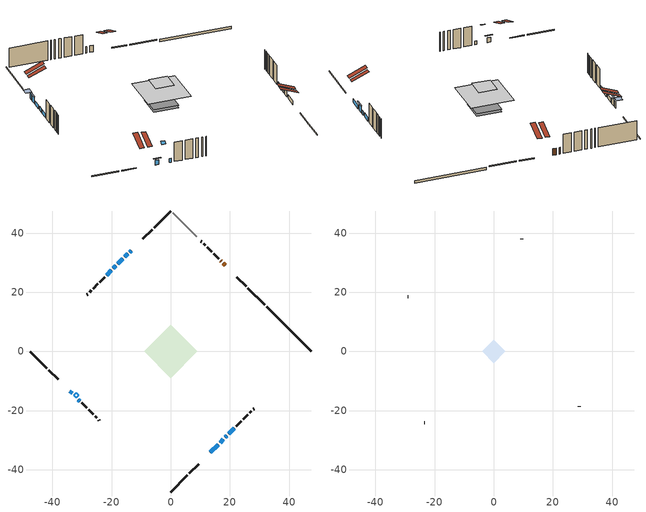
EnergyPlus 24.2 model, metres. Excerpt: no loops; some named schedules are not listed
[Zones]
conditioned space
 floor adiabatic (Floor2 construction): -5.26,0 0,5.26 5.26,0 0,-5.26 z0.25
 floor adiabatic (AdiabaticFloorConstruction): -9.02,0 0,9.02 9.02,0 0,-9.02 z3.91
 floor foundation (Slab1 construction): -5.26,0 0,5.26 5.26,0 0,-5.26 z-0.54
 wall outside (RimJoist1 construction): 0,-47.5 5.66,-41.84 / -47.5,0 -41.84,-5.66 / 0,47.5 -5.66,41.84 / 31.76,15.74 26.1,21.4 z0.25:0.55
 wall outside (RimJoist3 construction): 6.31,-41.19 9.41,-38.09 / -41.19,-6.31 -38.09,-9.41 / -6.31,41.19 -9.41,38.09 / 25.45,22.05 22.35,25.15 z0.25:0.55
 wall outside (AdiabaticWallConstruction 1): 18.38,29.12 17.7,29.8 / 17.04,30.45 16.83,30.67 z0.25:2.28
 wall outside (AdiabaticWallConstruction): -13.38,34.12 -13.86,33.63 z0.25:2.36; 13.38,-34.12 16.04,-31.46 / 18.47,-29.03 19.01,-28.49 / -16.18,31.32 -17.89,29.61 / 19.67,-27.83 21.54,-25.96 / -31.21,-16.29 -30.76,-16.74 / -18.55,28.95 -19.39,28.11 / -20.04,27.46 -21.66,25.84 z0.25:1.47; -34.12,-13.38 -33.37,-14.13 z0.25:1.77; -14.52,32.98 -15.53,31.97 z0.25:2.08; 16.7,-30.8 17.81,-29.69 z0.25:2.18
 wall outside (Wall1 construction): 22.19,-25.31 23.9,-23.6 / -30.11,-17.39 -28.4,-19.09 / -22.32,25.18 -24.02,23.48 / 16.18,31.32 14.47,33.03 z0.25:6.35
 wall outside (Wall2 construction): 24.55,-22.95 26.09,-21.41 / -27.75,-19.75 -26.21,-21.29 / -24.68,22.82 -26.21,21.29 / 13.82,33.68 12.28,35.22 z0.25:6.35
 wall outside (Wall3 construction): 26.74,-20.76 27.28,-20.22 / -25.56,-21.94 -25.02,-22.48 / -26.87,20.63 -27.4,20.1 / 11.63,35.87 11.09,36.41 z0.25:6.35
 wall outside (Wall4 construction): 27.94,-19.56 28.2,-19.3 / -24.36,-23.14 -24.1,-23.4 / -28.06,19.44 -28.32,19.18 / 10.43,37.07 10.17,37.33 z0.25:6.35
 wall foundation (FoundationWall1 construction): 47.5,0 32.41,15.08 z-0.54:0.25
 wall adiabatic (Wall6 construction): 8.78,38.72 0.66,46.84 z0.25:6.35
 window (WindowConstruction 8): -13.38,34.12 -13.86,33.64 z0.25:2.36
 window (WindowConstruction 4): 13.38,-34.12 16.04,-31.46 z0.25:1.47
 window (WindowConstruction 5): -34.12,-13.38 -33.37,-14.13 z0.25:1.77
 window (WindowConstruction 6): -14.52,32.98 -15.53,31.97 z0.25:2.08
 window (WindowConstruction 7): 16.7,-30.8 17.81,-29.69 z0.25:2.18
 window (WindowConstruction 9): 18.47,-29.03 19.01,-28.49 z0.25:1.47
 window (WindowConstruction): -16.18,31.31 -17.89,29.61 z0.25:1.47
 window (WindowConstruction 1): 19.67,-27.83 21.54,-25.96 z0.25:1.47
 window (WindowConstruction 2): -31.21,-16.29 -30.76,-16.74 z0.25:1.47
 window (WindowConstruction 10): -18.55,28.95 -19.39,28.11 z0.25:1.47
 window (WindowConstruction 3): -20.04,27.46 -21.66,25.84 z0.25:1.47
 door (Door): 18.38,29.12 17.7,29.8 z0.25:2.28
 door (Door 1): 17.04,30.46 16.83,30.67 z0.25:2.28
 ceiling adiabatic (AdiabaticFloorConstruction): 0,-9.02 9.02,0 0,9.02 -9.02,0 z3.91
 roof outside (Roof2 construction): 12.72,-34.78,6.35 9.13,-31.18,8.47 8.15,-32.15,8.47 11.75,-35.75,6.35; -34.78,-12.72,6.35 -31.18,-9.13,8.47 -32.15,-8.15,8.47 -35.75,-11.75,6.35; -12.72,34.78,6.35 -9.13,31.18,8.47 -8.15,32.15,8.47 -11.75,35.75,6.35; 19.04,28.46,6.35 15.44,24.87,8.47 16.41,23.89,8.47 20.01,27.49,6.35
 roof outside (AdiabaticRoofConstruction): -31.87,-15.63,6.35 -31.09,-14.86,6.8 -31.93,-14.01,6.8 -32.71,-14.79,6.35
 skylight (SkylightConstruction): -31.87,-15.63,6.35 -31.09,-14.86,6.8 -31.93,-14.02,6.8 -32.71,-14.79,6.35
attic - vented
 floor to conditioned space (Floor1 construction Reversed): -3.95,0 0,3.95 3.95,0 0,-3.95 z6.35
 wall outside (Wall5 construction): 28.86,-18.64 28.93,-18.57 / -23.44,-24.06 -23.37,-24.13 / -28.98,18.52 -29.05,18.45 / 9.51,37.99 9.44,38.06 z0.25:6.35
 roof outside (Roof1 construction): 11.09,-36.41,6.35 7.29,-32.61,8.58 6.26,-33.64,8.58 10.06,-37.44,6.35; -36.41,-11.09,6.35 -32.61,-7.29,8.58 -33.64,-6.26,8.58 -37.44,-10.06,6.35; -11.09,36.41,6.35 -7.29,32.61,8.58 -6.26,33.64,8.58 -10.06,37.44,6.35; 20.67,26.83,6.35 16.87,23.03,8.58 17.9,22.01,8.58 21.7,25.8,6.35
shading: -14.3,33.2 -12.95,34.55 -14.24,35.84 -15.59,34.5 z2.97; -32.93,-14.56 -34.55,-12.95 -34.76,-13.16 -33.15,-14.78 z2.38; -15.96,31.54 -14.09,33.41 -14.3,33.62 -16.17,31.75 z2.69; 18.24,-29.26 16.27,-31.23 16.48,-31.44 18.46,-29.47 z2.79
[Building]
Building 1: Terrain=Suburbs
[Site:Location]
Halifax Intl AP_NS: Latitude {deg}=44.88; Longitude {deg}=-63.51; Time Zone {hr}=-4; Elevation {m}=145; Keep Site Location Information=Yes
[Site:GroundTemperature:Shallow]
3.15511, 1.33576, 1.19006, 2.05344, 5.51939, 8.9692, 11.96, 13.8546, 14.0156, 12.4746, 9.56009, 6.2161
[Site:WaterMainsTemperature]
Calculation Method=Schedule; Temperature Schedule=mains temperature schedule
[Material] Roughness=Rough; Thermal Absorptance=0.9
Name | Thickness {m} | Conductivity {W/m-K} | Density {kg/m3} | Specific Heat {J/kg-K} | Solar Absorptance | Visible Absorptance
asphalt or fiberglass shingles | 0.00635 | 0.162714 | 1121.4 | 1465.45 | 0.4 | 0.4
asphalt or fiberglass shingles 1 | 0.00635 | 0.162714 | 1121.4 | 1465.45 | 0.7 | 0.7
ceiling loosefill ins | 0.0846667 | 0.0480833 | 16.02 | 1046.75 | 0.7 | 0.7
ceiling stud and cavity | 0.1397 | 0.0890429 | 65.682 | 1177.47 | 0.7 | 0.7
concrete 4.0 in. | 0.1016 | 1.803125 | 2242.8 | 837.4 | 0.7 | 0.7
concrete 8.0 in. | 0.2032 | 1.803125 | 2242.8 | 837.4 | 0.7 | 0.7
door material | 0.04445 | 0.0451087 | 512.64 | 1214.23 | 0.7 | 0.7
exterior vertical ins | 0.0932172 | 0.029427 | 32.04 | 1214.23 | 0.7 | 0.7
floor covering | 0.0127 | 9.015625 | 54.468 | 1339.84 | 0.6 | 0.6
floor covering 1 | 0.0127 | 0.0433444 | 54.468 | 1339.84 | 0.6 | 0.6
floor rigid ins; roof rigid ins 1; wall rigid ins 2 | 0.512978 | 0.029427 | 32.04 | 1214.23 | 0.7 | 0.7
floor stud and cavity | 0.0889 | 0.234607 | 50.32683 | 1063.81 | 0.7 | 0.7
floor stud and cavity 1 | 0.1397 | 1.75129 | 37.0049 | 1207.88 | 0.7 | 0.7
furniture material conditioned space 1 | 0.1524 | 0.115458 | 640.8 | 1214.23 | 0.6 | 0.6
gypsum board | 0.0127 | 0.160291 | 801 | 837.4 | 0.6 | 0.6
gypsum board 1 | 0.0127 | 0.160291 | 801 | 837.4 | 0.7 | 0.7
osb sheathing 0.5 in. | 0.0127 | 0.115458 | 512.64 | 1214.23 | 0.7 | 0.7
osb sheathing 0.75 in. | 0.01905 | 0.115458 | 512.64 | 1214.23 | 0.7 | 0.7
osb sheathing 2.0 in. | 0.0508 | 0.115458 | 512.64 | 1214.23 | 0.7 | 0.7
rim joist rigid ins | 0.103632 | 0.029427 | 32.04 | 1214.23 | 0.7 | 0.7
rim joist stud and cavity | 0.0508 | 0.15138 | 125.044 | 1163.47 | 0.6 | 0.6
rim joist stud and cavity 1 | 0.0508 | 0.0461172 | 125.044 | 1163.47 | 0.6 | 0.6
roof rigid ins; wall rigid ins | 0.051816 | 0.029427 | 32.04 | 1214.23 | 0.7 | 0.7
roof stud and cavity | 0.2032 | 0.217942 | 78.34581 | 1123.46 | 0.7 | 0.7
roof stud and cavity 1 | 0.18415 | 1.78686 | 37.0049 | 1207.88 | 0.6 | 0.6
wall rigid ins 1 | 0.051816 | 0.029427 | 32.04 | 1214.23 | 0.4 | 0.4
wall stud and cavity | 0.1397 | 0.177097 | 139.0536 | 1170.24 | 0.7 | 0.7
wall stud and cavity 1 | 0.1397 | 0.179096 | 139.0536 | 1170.24 | 0.7 | 0.7
wall stud and cavity 2 | 0.1397 | 0.20086 | 139.0536 | 1170.24 | 0.7 | 0.7
wall stud and cavity 3 | 0.1397 | 0.354201 | 139.0536 | 1170.24 | 0.7 | 0.7
wall stud and cavity 4 | 0.0889 | 6.1454 | 50.32683 | 1063.81 | 0.6 | 0.6
wall stud and cavity 5 | 0.1397 | 0.146776 | 139.0536 | 1170.24 | 0.7 | 0.7
wall stud and cavity 6 | 0.0889 | 0.380278 | 52.3479 | 1209.89 | 0.7 | 0.7
wall stud and cavity 7 | 0.0889 | 0.391764 | 83.0341 | 1211.67 | 0.7 | 0.7
wood siding | 0.0254 | 0.102417 | 544.68 | 1172.36 | 0.4 | 0.4
wood siding 1 | 0.00254 | 0.102417 | 544.68 | 1172.36 | 0.4 | 0.4
wood siding 2; wood siding 3; wood siding 4 | 0.0254 | 0.102417 | 544.68 | 1172.36 | 0.7 | 0.7
[WindowMaterial:SimpleGlazingSystem]
Name | U-Factor {W/m2-K} | Solar Heat Gain Coefficient
SkylightMaterial | 2.61057 | 0.5297
WindowMaterial | 2.938365 | 0.62
WindowMaterial 1 | 2.97073 | 0.57
WindowMaterial 2 | 2.97357 | 0.54
WindowMaterial 3 | 2.94177 | 0.62
WindowMaterial 4 | 2.97357 | 0.57
WindowMaterial 5 | 2.97073 | 0.58
WindowMaterial 6 | 2.90941 | 0.64
WindowMaterial 7 | 2.93666 | 0.62
WindowMaterial 8 | 2.94177 | 0.65
WindowMaterial 9 | 2.98776 | 0.6
[Construction]
AdiabaticFloorConstruction: floor stud and cavity 1, floor rigid ins, osb sheathing 0.75 in., floor covering 1
AdiabaticRoofConstruction: asphalt or fiberglass shingles 1, roof rigid ins 1, osb sheathing 0.75 in., roof stud and cavity 1
AdiabaticWallConstruction: wood siding 3, wall rigid ins 2, wall stud and cavity 6, gypsum board
AdiabaticWallConstruction 1: wood siding 4, wall rigid ins 2, wall stud and cavity 6, gypsum board
Door; Door 1: door material
Floor1 construction Reversed: gypsum board, ceiling stud and cavity, ceiling loosefill ins
Floor2 construction: floor stud and cavity, floor covering
FoundationWall1 construction: concrete 8.0 in., gypsum board 1
furniture construction conditioned space 1: furniture material conditioned space 1
PartitionWallConstruction: gypsum board, wall stud and cavity 7, gypsum board
RimJoist1 construction: wood siding 2, rim joist rigid ins, osb sheathing 2.0 in., rim joist stud and cavity
RimJoist3 construction: wood siding 2, rim joist rigid ins, osb sheathing 2.0 in., rim joist stud and cavity 1
Roof1 construction: asphalt or fiberglass shingles
Roof2 construction: asphalt or fiberglass shingles, roof rigid ins, osb sheathing 0.75 in., roof stud and cavity, gypsum board
SkylightConstruction: SkylightMaterial
Slab1 construction: concrete 4.0 in.
Wall1 construction: wood siding, wall rigid ins, osb sheathing 0.5 in., wall stud and cavity, gypsum board
Wall2 construction: wood siding, wall rigid ins, osb sheathing 0.5 in., wall stud and cavity 1, gypsum board
Wall3 construction: wood siding, wall rigid ins, osb sheathing 0.5 in., wall stud and cavity 2, gypsum board
Wall4 construction: wood siding, wall rigid ins, osb sheathing 0.5 in., wall stud and cavity 3, gypsum board
Wall5 construction: wood siding 1, wall stud and cavity 4
Wall6 construction: wall rigid ins 1, osb sheathing 0.5 in., wall stud and cavity 5, gypsum board
WindowConstruction: WindowMaterial
WindowConstruction 1: WindowMaterial 1
WindowConstruction 10; WindowConstruction 8: WindowMaterial 8
WindowConstruction 2: WindowMaterial 2
WindowConstruction 3: WindowMaterial 3
WindowConstruction 4: WindowMaterial 4
WindowConstruction 5: WindowMaterial 5
WindowConstruction 6: WindowMaterial 6
WindowConstruction 7: WindowMaterial 7
WindowConstruction 9: WindowMaterial 9
[Zone] Multiplier=1; Part of Total Floor Area=Yes
Name | Volume {m3}
attic - vented | 11.209
conditioned space | 536.2
[Space]
Name | Zone | Volume {m3}
attic - vented 1 | attic - vented | 11.209
conditioned space 1 | conditioned space | 536.2
[ZoneInfiltration:EffectiveLeakageArea]
infil attic - vented 1: Zone or Space=attic - vented 1; Schedule=Always On Discrete; Effective Air Leakage Area {cm2}=1120.12; Stack Coefficient=0.000579572; Wind Coefficient=1.62657e-05
[ZoneMixing]
whole house fan mix: Zone or Space=attic - vented; Schedule=Always On Continuous; Design Flow Rate Calculation Method=Flow/Zone; Design Flow Rate {m3/s}=0; Source Zone or Space=conditioned space
[SurfaceProperty:ExposedFoundationPerimeter]
Slab1: Exposed Perimeter Calculation Method=TotalExposedPerimeter; Total Exposed Perimeter {m}=21.333
[InternalMass] Zone or ZoneList=conditioned space; Space or SpaceList=conditioned space 1
Name | Construction | Surface Area {m2}
furniture mass conditioned space 1 | furniture construction conditioned space 1 | 109.48
partition wall mass | PartitionWallConstruction | 218.3
[Lights]
interior lighting: Zone or ZoneList or Space or SpaceList=conditioned space 1; Schedule=interior lighting schedule; Design Level Calculation Method=LightingLevel; Lighting Level {W}=343.2; Return Air Fraction=0; Fraction Radiant=0.6; Fraction Visible=0.2; Fraction Replaceable=1
[People]
occupants: Zone or ZoneList or Space or SpaceList=conditioned space 1; Number of People Schedule=occupants schedule; Number of People Calculation Method=People; Number of People=3; Fraction Radiant=0.314171; Sensible Heat Fraction=0.56303; Activity Level Schedule=occupants activity schedule; Carbon Dioxide Generation Rate {m3/s-W}=0; Enable ASHRAE 55 Comfort Warnings=No; Mean Radiant Temperature Calculation Type=EnclosureAveraged
[ElectricEquipment] Zone or ZoneList or Space or SpaceList=conditioned space 1; Design Level Calculation Method=EquipmentLevel
Name | Schedule | Design Level {W} | Fraction Latent | Fraction Radiant | Fraction Lost
clothes dryer | clothes dryer schedule | 140.772 | 0.015 | 0.081 | 0.85
clothes washer | clothes washer schedule | 32.1985 | 0.03 | 0.162 | 0.7
cooking range | cooking range schedule | 208.969 | 0.08 | 0.432 | 0.2
dishwasher | dishwasher schedule | 66.8632 | 0.3 | 0.18 | 0.4
fridge | fridge schedule | 72.9452 | 0 | 0.6 | 0
mech vent bath fan 0 | mech vent bath fan 0 schedule | 25.1 | 0 | 0 | 1
mech vent house fan | mech vent house fan schedule | 21.08 | 0 | 0 | 0.5
mech vent house fan cfis | mech vent house fan cfis schedule | 0 | 0 | 0 | 0
misc plug loads | misc plug loads schedule | 494.7 | 0.045 | 0.513 | 0.1
whole house fan | Always On Discrete | 0 | 0 | 0 | 1
[OtherEquipment] Zone or ZoneList or Space or SpaceList=conditioned space 1; Design Level Calculation Method=EquipmentLevel
Name | Fuel Type | Schedule | Design Level {W} | Fraction Latent | Fraction Radiant | Fraction Lost
clothes dryer 1 | Electricity | clothes dryer schedule | 0 | 0.015 | 0.081 | 0.85
cooking range 1 | Electricity | cooking range schedule | 0 | 0.08 | 0.432 | 0.2
general water use latent | None | general water use schedule | 59.3978 | 1 | 0 | 0
general water use sensible | None | general water use schedule | -58.539 | 0 | 0.6 | 0
mech vent house fan latent load | None | Always On Discrete | 0 | 1 | 0 | 0
mech vent house fan sensible load | None | Always On Discrete | 0 | 0 | 0 | 0
water heater energy adjustment1 | Electricity | Always On Discrete | 0.01 | 0 | 0 | 1
[ZoneInfiltration:DesignFlowRate] Zone or ZoneList or Space or SpaceList=conditioned space 1; Schedule=Always On Discrete; Design Flow Rate Calculation Method=Flow/Zone; Design Flow Rate {m3/s}=0
infil flow; natural vent flow; whole house fan flow
[ZoneControl:Thermostat]
conditioned space Thermostat: Zone or ZoneList=conditioned space; Control Type Schedule=conditioned space Thermostat Schedule; Control 1=conditioned space temperature setpoint; Temperature Difference Between Cutout And Setpoint {deltaC}=0
[ThermostatSetpoint:DualSetpoint]
conditioned space temperature setpoint: Heating Setpoint Temperature Schedule=heating setpoint; Cooling Setpoint Temperature Schedule=cooling setpoint
[Zone equipment]
conditioned space: electric baseboard
[Foundation:Kiva]
Foundation Kiva 1: Initial Indoor Air Temperature {C}=18; Wall Height Above Grade {m}=0.249997; Wall Depth Below Slab {m}=0.2032; Custom Block Material Name 1=exterior vertical ins; Custom Block Depth 1 {m}=0.790011; Custom Block X Position 1 {m}=0.2159; Custom Block Z Position 1 {m}=0
[Foundation:Kiva:Settings]
Soil Conductivity {W/m-K}=0.849921; Soil Density {kg/m3}=1842.3; Soil Specific Heat {J/kg-K}=418.7; Ground Solar Absorptivity=0.9; Ground Thermal Absorptivity=0.9; Ground Surface Roughness {m}=0.03; Far-Field Width {m}=40; Deep-Ground Boundary Condition=ZeroFlux; Deep-Ground Depth {m}=40; Minimum Cell Dimension {m}=0.2; Maximum Cell Growth Coefficient=3; Simulation Timestep=Timestep
[Exterior:Lights]
exterior lighting: Schedule=exterior lighting schedule; Design Level {W}=75.6
[EnergyManagementSystem:Sensor] Output:Variable or Output:Meter Index Key=conditioned space
Name | Output:Variable or Output:Meter
conditioned_space_clg_unmet_s | Zone Cooling Setpoint Not Met Time
conditioned_space_htg_unmet_s | Zone Heating Setpoint Not Met Time
fridge_tin_s; tin_s; tin_s_1 | Zone Mean Air Temperature
tout_s | Zone Outdoor Air Drybulb Temperature
win_s | Zone Air Humidity Ratio
[Schedule:Constant]
Name | Hourly Value
Always On Continuous; mech vent house fan schedule; mech vent house fan cfis schedule; Always On Discrete | 1
occupants activity schedule | 117.228
fridge schedule | 0
[Schedule:Week:Daily]
interior lighting schedule Week Rule - Jan1-Jan27: interior lighting schedule day, interior lighting schedule day, interior lighting schedule day, interior lighting schedule day, interior lighting schedule day, interior lighting schedule day, interior lighting schedule day, interior lighting schedule default day, interior lighting schedule default day, interior lighting schedule default day, interior lighting schedule default day, interior lighting schedule default day
interior lighting schedule Week Rule - Jan28-Feb3: interior lighting schedule day, interior lighting schedule day, interior lighting schedule day, interior lighting schedule day, interior lighting schedule day 1, interior lighting schedule day 1, interior lighting schedule day 1, interior lighting schedule default day, interior lighting schedule default day, interior lighting schedule default day, interior lighting schedule default day, interior lighting schedule default day
interior lighting schedule Week Rule - Feb4-Feb24: interior lighting schedule day 1, interior lighting schedule day 1, interior lighting schedule day 1, interior lighting schedule day 1, interior lighting schedule day 1, interior lighting schedule day 1, interior lighting schedule day 1, interior lighting schedule default day, interior lighting schedule default day, interior lighting schedule default day, interior lighting schedule default day, interior lighting schedule default day
interior lighting schedule Week Rule - Feb25-Mar3: interior lighting schedule day 1, interior lighting schedule day 1, interior lighting schedule day 1, interior lighting schedule day 1, interior lighting schedule day 2, interior lighting schedule day 2, interior lighting schedule day 2, interior lighting schedule default day, interior lighting schedule default day, interior lighting schedule default day, interior lighting schedule default day, interior lighting schedule default day
interior lighting schedule Week Rule - Mar4-Mar31: interior lighting schedule day 2, interior lighting schedule day 2, interior lighting schedule day 2, interior lighting schedule day 2, interior lighting schedule day 2, interior lighting schedule day 2, interior lighting schedule day 2, interior lighting schedule default day, interior lighting schedule default day, interior lighting schedule default day, interior lighting schedule default day, interior lighting schedule default day
interior lighting schedule Week Rule - Apr1-Apr28: interior lighting schedule day 3, interior lighting schedule day 3, interior lighting schedule day 3, interior lighting schedule day 3, interior lighting schedule day 3, interior lighting schedule day 3, interior lighting schedule day 3, interior lighting schedule default day, interior lighting schedule default day, interior lighting schedule default day, interior lighting schedule default day, interior lighting schedule default day
interior lighting schedule Week Rule - Apr29-May5: interior lighting schedule day 3, interior lighting schedule day 3, interior lighting schedule day 4, interior lighting schedule day 4, interior lighting schedule day 4, interior lighting schedule day 4, interior lighting schedule day 4, interior lighting schedule default day, interior lighting schedule default day, interior lighting schedule default day, interior lighting schedule default day, interior lighting schedule default day
interior lighting schedule Week Rule - May6-May26: interior lighting schedule day 4, interior lighting schedule day 4, interior lighting schedule day 4, interior lighting schedule day 4, interior lighting schedule day 4, interior lighting schedule day 4, interior lighting schedule day 4, interior lighting schedule default day, interior lighting schedule default day, interior lighting schedule default day, interior lighting schedule default day, interior lighting schedule default day
interior lighting schedule Week Rule - May27-Jun2: interior lighting schedule day 4, interior lighting schedule day 4, interior lighting schedule day 4, interior lighting schedule day 4, interior lighting schedule day 4, interior lighting schedule day 5, interior lighting schedule day 5, interior lighting schedule default day, interior lighting schedule default day, interior lighting schedule default day, interior lighting schedule default day, interior lighting schedule default day
interior lighting schedule Week Rule - Jun3-Jun30: interior lighting schedule day 5, interior lighting schedule day 5, interior lighting schedule day 5, interior lighting schedule day 5, interior lighting schedule day 5, interior lighting schedule day 5, interior lighting schedule day 5, interior lighting schedule default day, interior lighting schedule default day, interior lighting schedule default day, interior lighting schedule default day, interior lighting schedule default day
interior lighting schedule Week Rule - Jul1-Jul28: interior lighting schedule day 6, interior lighting schedule day 6, interior lighting schedule day 6, interior lighting schedule day 6, interior lighting schedule day 6, interior lighting schedule day 6, interior lighting schedule day 6, interior lighting schedule default day, interior lighting schedule default day, interior lighting schedule default day, interior lighting schedule default day, interior lighting schedule default day
interior lighting schedule Week Rule - Jul29-Aug4: interior lighting schedule day 6, interior lighting schedule day 6, interior lighting schedule day 6, interior lighting schedule day 7, interior lighting schedule day 7, interior lighting schedule day 7, interior lighting schedule day 7, interior lighting schedule default day, interior lighting schedule default day, interior lighting schedule default day, interior lighting schedule default day, interior lighting schedule default day
interior lighting schedule Week Rule - Aug5-Aug25: interior lighting schedule day 7, interior lighting schedule day 7, interior lighting schedule day 7, interior lighting schedule day 7, interior lighting schedule day 7, interior lighting schedule day 7, interior lighting schedule day 7, interior lighting schedule default day, interior lighting schedule default day, interior lighting schedule default day, interior lighting schedule default day, interior lighting schedule default day
interior lighting schedule Week Rule - Aug26-Sep1: interior lighting schedule day 7, interior lighting schedule day 7, interior lighting schedule day 7, interior lighting schedule day 7, interior lighting schedule day 7, interior lighting schedule day 7, interior lighting schedule day 8, interior lighting schedule default day, interior lighting schedule default day, interior lighting schedule default day, interior lighting schedule default day, interior lighting schedule default day
interior lighting schedule Week Rule - Sep2-Sep29: interior lighting schedule day 8, interior lighting schedule day 8, interior lighting schedule day 8, interior lighting schedule day 8, interior lighting schedule day 8, interior lighting schedule day 8, interior lighting schedule day 8, interior lighting schedule default day, interior lighting schedule default day, interior lighting schedule default day, interior lighting schedule default day, interior lighting schedule default day
interior lighting schedule Week Rule - Sep30-Oct6: interior lighting schedule day 8, interior lighting schedule day 9, interior lighting schedule day 9, interior lighting schedule day 9, interior lighting schedule day 9, interior lighting schedule day 9, interior lighting schedule day 9, interior lighting schedule default day, interior lighting schedule default day, interior lighting schedule default day, interior lighting schedule default day, interior lighting schedule default day
interior lighting schedule Week Rule - Oct7-Oct27: interior lighting schedule day 9, interior lighting schedule day 9, interior lighting schedule day 9, interior lighting schedule day 9, interior lighting schedule day 9, interior lighting schedule day 9, interior lighting schedule day 9, interior lighting schedule default day, interior lighting schedule default day, interior lighting schedule default day, interior lighting schedule default day, interior lighting schedule default day
interior lighting schedule Week Rule - Oct28-Nov3: interior lighting schedule day 9, interior lighting schedule day 9, interior lighting schedule day 9, interior lighting schedule day 9, interior lighting schedule day 10, interior lighting schedule day 10, interior lighting schedule day 10, interior lighting schedule default day, interior lighting schedule default day, interior lighting schedule default day, interior lighting schedule default day, interior lighting schedule default day
interior lighting schedule Week Rule - Nov4-Nov24: interior lighting schedule day 10, interior lighting schedule day 10, interior lighting schedule day 10, interior lighting schedule day 10, interior lighting schedule day 10, interior lighting schedule day 10, interior lighting schedule day 10, interior lighting schedule default day, interior lighting schedule default day, interior lighting schedule default day, interior lighting schedule default day, interior lighting schedule default day
interior lighting schedule Week Rule - Nov25-Dec1: interior lighting schedule day 10, interior lighting schedule day 10, interior lighting schedule day 10, interior lighting schedule day 10, interior lighting schedule day 10, interior lighting schedule day 10, interior lighting schedule day 11, interior lighting schedule default day, interior lighting schedule default day, interior lighting schedule default day, interior lighting schedule default day, interior lighting schedule default day
interior lighting schedule Week Rule - Dec2-Dec31: interior lighting schedule day 11, interior lighting schedule day 11, interior lighting schedule day 11, interior lighting schedule day 11, interior lighting schedule day 11, interior lighting schedule day 11, interior lighting schedule day 11, interior lighting schedule default day, interior lighting schedule default day, interior lighting schedule default day, interior lighting schedule default day, interior lighting schedule default day
occupants schedule Week Rule - Jan1-Dec31: occupants schedule day, occupants schedule day, occupants schedule day, occupants schedule day, occupants schedule day, occupants schedule day, occupants schedule day, occupants schedule default day, occupants schedule default day, occupants schedule default day, occupants schedule default day, occupants schedule default day
clothes dryer schedule Week Rule - Jan1-Dec31: clothes dryer schedule day, clothes dryer schedule day, clothes dryer schedule day, clothes dryer schedule day, clothes dryer schedule day, clothes dryer schedule day, clothes dryer schedule day, clothes dryer schedule default day, clothes dryer schedule default day, clothes dryer schedule default day, clothes dryer schedule default day, clothes dryer schedule default day
clothes washer schedule Week Rule - Jan1-Dec31: clothes washer schedule day, clothes washer schedule day, clothes washer schedule day, clothes washer schedule day, clothes washer schedule day, clothes washer schedule day, clothes washer schedule day, clothes washer schedule default day, clothes washer schedule default day, clothes washer schedule default day, clothes washer schedule default day, clothes washer schedule default day
cooking range schedule Week Rule - Jan1-Dec31: cooking range schedule day, cooking range schedule day, cooking range schedule day, cooking range schedule day, cooking range schedule day, cooking range schedule day, cooking range schedule day, cooking range schedule default day, cooking range schedule default day, cooking range schedule default day, cooking range schedule default day, cooking range schedule default day
dishwasher schedule Week Rule - Jan1-Dec31: dishwasher schedule day, dishwasher schedule day, dishwasher schedule day, dishwasher schedule day, dishwasher schedule day, dishwasher schedule day, dishwasher schedule day, dishwasher schedule default day, dishwasher schedule default day, dishwasher schedule default day, dishwasher schedule default day, dishwasher schedule default day
mech vent bath fan 0 schedule Week Rule - Jan1-Dec31: mech vent bath fan 0 schedule day, mech vent bath fan 0 schedule day, mech vent bath fan 0 schedule day, mech vent bath fan 0 schedule day, mech vent bath fan 0 schedule day, mech vent bath fan 0 schedule day, mech vent bath fan 0 schedule day, mech vent bath fan 0 schedule default day, mech vent bath fan 0 schedule default day, mech vent bath fan 0 schedule default day, mech vent bath fan 0 schedule default day, mech vent bath fan 0 schedule default day
misc plug loads schedule Week Rule - Jan1-Dec31: misc plug loads schedule day, misc plug loads schedule day, misc plug loads schedule day, misc plug loads schedule day, misc plug loads schedule day, misc plug loads schedule day, misc plug loads schedule day, misc plug loads schedule default day, misc plug loads schedule default day, misc plug loads schedule default day, misc plug loads schedule default day, misc plug loads schedule default day
general water use schedule Week Rule - Jan1-Dec31: general water use schedule day, general water use schedule day, general water use schedule day, general water use schedule day, general water use schedule day, general water use schedule day, general water use schedule day, general water use schedule default day, general water use schedule default day, general water use schedule default day, general water use schedule default day, general water use schedule default day
exterior lighting schedule Week Rule - Jan1-Jan27: exterior lighting schedule day, exterior lighting schedule day, exterior lighting schedule day, exterior lighting schedule day, exterior lighting schedule day, exterior lighting schedule day, exterior lighting schedule day, exterior lighting schedule default day, exterior lighting schedule default day, exterior lighting schedule default day, exterior lighting schedule default day, exterior lighting schedule default day
exterior lighting schedule Week Rule - Jan28-Feb3: exterior lighting schedule day, exterior lighting schedule day, exterior lighting schedule day, exterior lighting schedule day, exterior lighting schedule day 1, exterior lighting schedule day 1, exterior lighting schedule day 1, exterior lighting schedule default day, exterior lighting schedule default day, exterior lighting schedule default day, exterior lighting schedule default day, exterior lighting schedule default day
exterior lighting schedule Week Rule - Feb4-Feb24: exterior lighting schedule day 1, exterior lighting schedule day 1, exterior lighting schedule day 1, exterior lighting schedule day 1, exterior lighting schedule day 1, exterior lighting schedule day 1, exterior lighting schedule day 1, exterior lighting schedule default day, exterior lighting schedule default day, exterior lighting schedule default day, exterior lighting schedule default day, exterior lighting schedule default day
exterior lighting schedule Week Rule - Feb25-Mar3: exterior lighting schedule day 1, exterior lighting schedule day 1, exterior lighting schedule day 1, exterior lighting schedule day 1, exterior lighting schedule day 2, exterior lighting schedule day 2, exterior lighting schedule day 2, exterior lighting schedule default day, exterior lighting schedule default day, exterior lighting schedule default day, exterior lighting schedule default day, exterior lighting schedule default day
exterior lighting schedule Week Rule - Mar4-Mar31: exterior lighting schedule day 2, exterior lighting schedule day 2, exterior lighting schedule day 2, exterior lighting schedule day 2, exterior lighting schedule day 2, exterior lighting schedule day 2, exterior lighting schedule day 2, exterior lighting schedule default day, exterior lighting schedule default day, exterior lighting schedule default day, exterior lighting schedule default day, exterior lighting schedule default day
exterior lighting schedule Week Rule - Apr1-Apr28: exterior lighting schedule day 3, exterior lighting schedule day 3, exterior lighting schedule day 3, exterior lighting schedule day 3, exterior lighting schedule day 3, exterior lighting schedule day 3, exterior lighting schedule day 3, exterior lighting schedule default day, exterior lighting schedule default day, exterior lighting schedule default day, exterior lighting schedule default day, exterior lighting schedule default day
exterior lighting schedule Week Rule - Apr29-May5: exterior lighting schedule day 3, exterior lighting schedule day 3, exterior lighting schedule day 4, exterior lighting schedule day 4, exterior lighting schedule day 4, exterior lighting schedule day 4, exterior lighting schedule day 4, exterior lighting schedule default day, exterior lighting schedule default day, exterior lighting schedule default day, exterior lighting schedule default day, exterior lighting schedule default day
exterior lighting schedule Week Rule - May6-May26: exterior lighting schedule day 4, exterior lighting schedule day 4, exterior lighting schedule day 4, exterior lighting schedule day 4, exterior lighting schedule day 4, exterior lighting schedule day 4, exterior lighting schedule day 4, exterior lighting schedule default day, exterior lighting schedule default day, exterior lighting schedule default day, exterior lighting schedule default day, exterior lighting schedule default day
exterior lighting schedule Week Rule - May27-Jun2: exterior lighting schedule day 4, exterior lighting schedule day 4, exterior lighting schedule day 4, exterior lighting schedule day 4, exterior lighting schedule day 4, exterior lighting schedule day 5, exterior lighting schedule day 5, exterior lighting schedule default day, exterior lighting schedule default day, exterior lighting schedule default day, exterior lighting schedule default day, exterior lighting schedule default day
exterior lighting schedule Week Rule - Jun3-Jun30: exterior lighting schedule day 5, exterior lighting schedule day 5, exterior lighting schedule day 5, exterior lighting schedule day 5, exterior lighting schedule day 5, exterior lighting schedule day 5, exterior lighting schedule day 5, exterior lighting schedule default day, exterior lighting schedule default day, exterior lighting schedule default day, exterior lighting schedule default day, exterior lighting schedule default day
exterior lighting schedule Week Rule - Jul1-Jul28: exterior lighting schedule day 6, exterior lighting schedule day 6, exterior lighting schedule day 6, exterior lighting schedule day 6, exterior lighting schedule day 6, exterior lighting schedule day 6, exterior lighting schedule day 6, exterior lighting schedule default day, exterior lighting schedule default day, exterior lighting schedule default day, exterior lighting schedule default day, exterior lighting schedule default day
[Schedule:Year]
interior lighting schedule: interior lighting schedule Week Rule - Jan1-Jan27, 1, 1, 1, 27, interior lighting schedule Week Rule - Jan28-Feb3, 1, 28, 2, 3, interior lighting schedule Week Rule - Feb4-Feb24, 2, 4, 2, 24, interior lighting schedule Week Rule - Feb25-Mar3, 2, 25, 3, 3, interior lighting schedule Week Rule - Mar4-Mar31, 3, 4, 3, 31, interior lighting schedule Week Rule - Apr1-Apr28, 4, 1, 4, 28, interior lighting schedule Week Rule - Apr29-May5, 4, 29, 5, 5, interior lighting schedule Week Rule - May6-May26, 5, 6, 5, 26, interior lighting schedule Week Rule - May27-Jun2, 5, 27, 6, 2, interior lighting schedule Week Rule - Jun3-Jun30, 6, 3, 6, 30, interior lighting schedule Week Rule - Jul1-Jul28, 7, 1, 7, 28, interior lighting schedule Week Rule - Jul29-Aug4, 7, 29, 8, 4, interior lighting schedule Week Rule - Aug5-Aug25, 8, 5, 8, 25, interior lighting schedule Week Rule - Aug26-Sep1, 8, 26, 9, 1, interior lighting schedule Week Rule - Sep2-Sep29, 9, 2, 9, 29, interior lighting schedule Week Rule - Sep30-Oct6, 9, 30, 10, 6, interior lighting schedule Week Rule - Oct7-Oct27, 10, 7, 10, 27, interior lighting schedule Week Rule - Oct28-Nov3, 10, 28, 11, 3, interior lighting schedule Week Rule - Nov4-Nov24, 11, 4, 11, 24, interior lighting schedule Week Rule - Nov25-Dec1, 11, 25, 12, 1, interior lighting schedule Week Rule - Dec2-Dec31, 12, 2, 12, 31
occupants schedule: occupants schedule Week Rule - Jan1-Dec31, 1, 1, 12, 31
clothes dryer schedule: clothes dryer schedule Week Rule - Jan1-Dec31, 1, 1, 12, 31
clothes washer schedule: clothes washer schedule Week Rule - Jan1-Dec31, 1, 1, 12, 31
cooking range schedule: cooking range schedule Week Rule - Jan1-Dec31, 1, 1, 12, 31
dishwasher schedule: dishwasher schedule Week Rule - Jan1-Dec31, 1, 1, 12, 31
mech vent bath fan 0 schedule: mech vent bath fan 0 schedule Week Rule - Jan1-Dec31, 1, 1, 12, 31
misc plug loads schedule: misc plug loads schedule Week Rule - Jan1-Dec31, 1, 1, 12, 31
general water use schedule: general water use schedule Week Rule - Jan1-Dec31, 1, 1, 12, 31
exterior lighting schedule: exterior lighting schedule Week Rule - Jan1-Jan27, 1, 1, 1, 27, exterior lighting schedule Week Rule - Jan28-Feb3, 1, 28, 2, 3, exterior lighting schedule Week Rule - Feb4-Feb24, 2, 4, 2, 24, exterior lighting schedule Week Rule - Feb25-Mar3, 2, 25, 3, 3, exterior lighting schedule Week Rule - Mar4-Mar31, 3, 4, 3, 31, exterior lighting schedule Week Rule - Apr1-Apr28, 4, 1, 4, 28, exterior lighting schedule Week Rule - Apr29-May5, 4, 29, 5, 5, exterior lighting schedule Week Rule - May6-May26, 5, 6, 5, 26, exterior lighting schedule Week Rule - May27-Jun2, 5, 27, 6, 2, exterior lighting schedule Week Rule - Jun3-Jun30, 6, 3, 6, 30, exterior lighting schedule Week Rule - Jul1-Jul28, 7, 1, 7, 28, exterior lighting schedule Week Rule - Jul29-Aug4, 7, 29, 8, 4, exterior lighting schedule Week Rule - Aug5-Aug25, 8, 5, 8, 25, exterior lighting schedule Week Rule - Aug26-Sep1, 8, 26, 9, 1, exterior lighting schedule Week Rule - Sep2-Sep29, 9, 2, 9, 29, exterior lighting schedule Week Rule - Sep30-Oct6, 9, 30, 10, 6, exterior lighting schedule Week Rule - Oct7-Oct27, 10, 7, 10, 27, exterior lighting schedule Week Rule - Oct28-Nov3, 10, 28, 11, 3, exterior lighting schedule Week Rule - Nov4-Nov24, 11, 4, 11, 24, exterior lighting schedule Week Rule - Nov25-Dec1, 11, 25, 12, 1, exterior lighting schedule Week Rule - Dec2-Dec31, 12, 2, 12, 31
[Schedule:Compact]
conditioned space Thermostat Schedule: Through: 12/31, For: AllDays, Until: 24:00, 4
mains temperature schedule: Through: 01/01, For: AllDays, Until: 24:00, 7.41, Through: 01/02, For: AllDays, Until: 24:00, 7.34833, Through: 01/03, For: AllDays, Until: 24:00, 7.28778, Through: 01/04, For: AllDays, Until: 24:00, 7.22889, Through: 01/05, For: AllDays, Until: 24:00, 7.17056, Through: 01/06, For: AllDays, Until: 24:00, 7.11333, Through: 01/07, For: AllDays, Until: 24:00, 7.05722, Through: 01/08, For: AllDays, Until: 24:00, 7.00167, Through: 01/09, For: AllDays, Until: 24:00, 6.94778, Through: 01/10, For: AllDays, Until: 24:00, 6.895, Through: 01/11, For: AllDays, Until: 24:00, 6.84333, Through: 01/12, For: AllDays, Until: 24:00, 6.79278, Through: 01/13, For: AllDays, Until: 24:00, 6.74389, Through: 01/14, For: AllDays, Until: 24:00, 6.69556, Through: 01/15, For: AllDays, Until: 24:00, 6.64889, Through: 01/16, For: AllDays, Until: 24:00, 6.60278, Through: 01/17, For: AllDays, Until: 24:00, 6.55833, Through: 01/18, For: AllDays, Until: 24:00, 6.515, Through: 01/19, For: AllDays, Until: 24:00, 6.47333, Through: 01/20, For: AllDays, Until: 24:00, 6.43278, Through: 01/21, For: AllDays, Until: 24:00, 6.39333, Through: 01/22, For: AllDays, Until: 24:00, 6.355, Through: 01/23, For: AllDays, Until: 24:00, 6.31833, Through: 01/24, For: AllDays, Until: 24:00, 6.28278, Through: 01/25, For: AllDays, Until: 24:00, 6.24889, Through: 01/26, For: AllDays, Until: 24:00, 6.21611, Through: 01/27, For: AllDays, Until: 24:00, 6.18444, Through: 01/28, For: AllDays, Until: 24:00, 6.15444, Through: 01/29, For: AllDays, Until: 24:00, 6.12556, Through: 01/30, For: AllDays, Until: 24:00, 6.09833, Through: 01/31, For: AllDays, Until: 24:00, 6.07222, Through: 02/01, For: AllDays, Until: 24:00, 6.04778, Through: 02/02, For: AllDays, Until: 24:00, 6.02444, Through: 02/03, For: AllDays, Until: 24:00, 6.00278, Through: 02/04, For: AllDays, Until: 24:00, 5.98222, Through: 02/05, For: AllDays, Until: 24:00, 5.96333, Through: 02/06, For: AllDays, Until: 24:00, 5.94556, Through: 02/07, For: AllDays, Until: 24:00, 5.92944, Through: 02/08, For: AllDays, Until: 24:00, 5.915, Through: 02/09, For: AllDays, Until: 24:00, 5.90167, Through: 02/10, For: AllDays, Until: 24:00, 5.89, Through: 02/11, For: AllDays, Until: 24:00, 5.87944, Through: 02/12, For: AllDays, Until: 24:00, 5.87056, Through: 02/13, For: AllDays, Until: 24:00, 5.86333, Through: 02/14, For: AllDays, Until: 24:00, 5.85722, Through: 02/15, For: AllDays, Until: 24:00, 5.85278, Through: 02/16, For: AllDays, Until: 24:00, 5.84944, Through: 02/17, For: AllDays, Until: 24:00, 5.84833, Through: 02/18, For: AllDays, Until: 24:00, 5.84778, Through: 02/19, For: AllDays, Until: 24:00, 5.84944, Through: 02/20, For: AllDays, Until: 24:00, 5.85167, Through: 02/21, For: AllDays, Until: 24:00, 5.85611, Through: 02/22, For: AllDays, Until: 24:00, 5.86167, Through: 02/23, For: AllDays, Until: 24:00, 5.86889, Through: 02/24, For: AllDays, Until: 24:00, 5.87722, Through: 02/25, For: AllDays, Until: 24:00, 5.88722, Through: 02/26, For: AllDays, Until: 24:00, 5.89889, Through: 02/27, For: AllDays, Until: 24:00, 5.91167, Through: 02/28, For: AllDays, Until: 24:00, 5.92611, Through: 03/01, For: AllDays, Until: 24:00, 5.94222, Through: 03/02, For: AllDays, Until: 24:00, 5.95944, Through: 03/03, For: AllDays, Until: 24:00, 5.97778, Through: 03/04, For: AllDays, Until: 24:00, 5.99778, Through: 03/05, For: AllDays, Until: 24:00, 6.01944, Through: 03/06, For: AllDays, Until: 24:00, 6.04222, Through: 03/07, For: AllDays, Until: 24:00, 6.06667, Through: 03/08, For: AllDays, Until: 24:00, 6.09222, Through: 03/09, For: AllDays, Until: 24:00, 6.11944, Through: 03/10, For: AllDays, Until: 24:00, 6.14778, Through: 03/11, For: AllDays, Until: 24:00, 6.17722, Through: 03/12, For: AllDays, Until: 24:00, 6.20833, Through: 03/13, For: AllDays, Until: 24:00, 6.24111, Through: 03/14, For: AllDays, Until: 24:00, 6.275, Through: 03/15, For: AllDays, Until: 24:00, 6.31, Through: 03/16, For: AllDays, Until: 24:00, 6.34667, Through: 03/17, For: AllDays, Until: 24:00, 6.38444, Through: 03/18, For: AllDays, Until: 24:00, 6.42333, Through: 03/19, For: AllDays, Until: 24:00, 6.46389, Through: 03/20, For: AllDays, Until: 24:00, 6.50556, Through: 03/21, For: AllDays, Until: 24:00, 6.54833, Through: 03/22, For: AllDays, Until: 24:00, 6.59278, Through: 03/23, For: AllDays, Until: 24:00, 6.63833, Through: 03/24, For: AllDays, Until: 24:00, 6.685, Through: 03/25, For: AllDays, Until: 24:00, 6.73278, Through: 03/26, For: AllDays, Until: 24:00, 6.78167, Through: 03/27, For: AllDays, Until: 24:00, 6.83167, Through: 03/28, For: AllDays, Until: 24:00, 6.88333, Through: 03/29, For: AllDays, Until: 24:00, 6.93611, Through: 03/30, For: AllDays, Until: 24:00, 6.98944, Through: 03/31, For: AllDays, Until: 24:00, 7.04444, Through: 04/01, For: AllDays, Until: 24:00, 7.1, Through: 04/02, For: AllDays, Until: 24:00, 7.15722, Through: 04/03, For: AllDays, Until: 24:00, 7.21556, Through: 04/04, For: AllDays, Until: 24:00, 7.27444, Through: 04/05, For: AllDays, Until: 24:00, 7.33444, Through: 04/06, For: AllDays, Until: 24:00, 7.39556, Through: 04/07, For: AllDays, Until: 24:00, 7.45778, Through: 04/08, For: AllDays, Until: 24:00, 7.52111, Through: 04/09, For: AllDays, Until: 24:00, 7.585, Through: 04/10, For: AllDays, Until: 24:00, 7.65, Through: 04/11, For: AllDays, Until: 24:00, 7.71611, Through: 04/12, For: AllDays, Until: 24:00, 7.78333, Through: 04/13, For: AllDays, Until: 24:00, 7.85111, Through: 04/14, For: AllDays, Until: 24:00, 7.91944, Through: 04/15, For: AllDays, Until: 24:00, 7.98889, Through: 04/16, For: AllDays, Until: 24:00, 8.05944, Through: 04/17, For: AllDays, Until: 24:00, 8.13056, Through: 04/18, For: AllDays, Until: 24:00, 8.20222, Through: 04/19, For: AllDays, Until: 24:00, 8.275, Through: 04/20, For: AllDays, Until: 24:00, 8.34833, Through: 04/21, For: AllDays, Until: 24:00, 8.42222, Through: 04/22, For: AllDays, Until: 24:00, 8.49722, Through: 04/23, For: AllDays, Until: 24:00, 8.57278, Through: 04/24, For: AllDays, Until: 24:00, 8.64889, Through: 04/25, For: AllDays, Until: 24:00, 8.72556, Through: 04/26, For: AllDays, Until: 24:00, 8.80278, Through: 04/27, For: AllDays, Until: 24:00, 8.88111, Through: 04/28, For: AllDays, Until: 24:00, 8.95944, Through: 04/29, For: AllDays, Until: 24:00, 9.03833, Through: 04/30, For: AllDays, Until: 24:00, 9.11778, Through: 05/01, For: AllDays, Until: 24:00, 9.19778, Through: 05/02, For: AllDays, Until: 24:00, 9.27833, Through: 05/03, For: AllDays, Until: 24:00, 9.35944, Through: 05/04, For: AllDays, Until: 24:00, 9.44056, Through: 05/05, For: AllDays, Until: 24:00, 9.52278, Through: 05/06, For: AllDays, Until: 24:00, 9.60444, Through: 05/07, For: AllDays, Until: 24:00, 9.68722, Through: 05/08, For: AllDays, Until: 24:00, 9.77, Through: 05/09, For: AllDays, Until: 24:00, 9.85278, Through: 05/10, For: AllDays, Until: 24:00, 9.93611, Through: 05/11, For: AllDays, Until: 24:00, 10.02, Through: 05/12, For: AllDays, Until: 24:00, 10.1039, Through: 05/13, For: AllDays, Until: 24:00, 10.1878, Through: 05/14, For: AllDays, Until: 24:00, 10.2722, Through: 05/15, For: AllDays, Until: 24:00, 10.3561, Through: 05/16, For: AllDays, Until: 24:00, 10.4406, Through: 05/17, For: AllDays, Until: 24:00, 10.5256, Through: 05/18, For: AllDays, Until: 24:00, 10.61, Through: 05/19, For: AllDays, Until: 24:00, 10.6944, Through: 05/20, For: AllDays, Until: 24:00, 10.7794, Through: 05/21, For: AllDays, Until: 24:00, 10.8639, Through: 05/22, For: AllDays, Until: 24:00, 10.9489, Through: 05/23, For: AllDays, Until: 24:00, 11.0333, Through: 05/24, For: AllDays, Until: 24:00, 11.1178, Through: 05/25, For: AllDays, Until: 24:00, 11.2022, Through: 05/26, For: AllDays, Until: 24:00, 11.2867, Through: 05/27, For: AllDays, Until: 24:00, 11.3711, Through: 05/28, For: AllDays, Until: 24:00, 11.455, Through: 05/29, For: AllDays, Until: 24:00, 11.5389, Through: 05/30, For: AllDays, Until: 24:00, 11.6222, Through: 05/31, For: AllDays, Until: 24:00, 11.7056, Through: 06/01, For: AllDays, Until: 24:00, 11.7883, Through: 06/02, For: AllDays, Until: 24:00, 11.8711, Through: 06/03, For: AllDays, Until: 24:00, 11.9539, Through: 06/04, For: AllDays, Until: 24:00, 12.0356, Through: 06/05, For: AllDays, Until: 24:00, 12.1172, Through: 06/06, For: AllDays, Until: 24:00, 12.1989, Through: 06/07, For: AllDays, Until: 24:00, 12.2794, Through: 06/08, For: AllDays, Until: 24:00, 12.36, Through: 06/09, For: AllDays, Until: 24:00, 12.44, Through: 06/10, For: AllDays, Until: 24:00, 12.5194, Through: 06/11, For: AllDays, Until: 24:00, 12.5983, Through: 06/12, For: AllDays, Until: 24:00, 12.6767, Through: 06/13, For: AllDays, Until: 24:00, 12.7544, Through: 06/14, For: AllDays, Until: 24:00, 12.8317, Through: 06/15, For: AllDays, Until: 24:00, 12.9083, Through: 06/16, For: AllDays, Until: 24:00, 12.9844, Through: 06/17, For: AllDays, Until: 24:00, 13.0594, Through: 06/18, For: AllDays, Until: 24:00, 13.1344, Through: 06/19, For: AllDays, Until: 24:00, 13.2083, Through: 06/20, For: AllDays, Until: 24:00, 13.2811, Through: 06/21, For: AllDays, Until: 24:00, 13.3539, Through: 06/22, For: AllDays, Until: 24:00, 13.4256, Through: 06/23, For: AllDays, Until: 24:00, 13.4967, Through: 06/24, For: AllDays, Until: 24:00, 13.5667, Through: 06/25, For: AllDays, Until: 24:00, 13.6361, Through: 06/26, For: AllDays, Until: 24:00, 13.7044, Through: 06/27, For: AllDays, Until: 24:00, 13.7717, Through: 06/28, For: AllDays, Until: 24:00, 13.8389, Through: 06/29, For: AllDays, Until: 24:00, 13.9044, Through: 06/30, For: AllDays, Until: 24:00, 13.9694, Through: 07/01, For: AllDays, Until: 24:00, 14.0333, Through: 07/02, For: AllDays, Until: 24:00, 14.0961, Through: 07/03, For: AllDays, Until: 24:00, 14.1583, Through: 07/04, For: AllDays, Until: 24:00, 14.2189, Through: 07/05, For: AllDays, Until: 24:00, 14.2789, Through: 07/06, For: AllDays, Until: 24:00, 14.3378, Through: 07/07, For: AllDays, Until: 24:00, 14.3956, Through: 07/08, For: AllDays, Until: 24:00, 14.4522, Through: 07/09, For: AllDays, Until: 24:00, 14.5083, Through: 07/10, For: AllDays, Until: 24:00, 14.5628, Through: 07/11, For: AllDays, Until: 24:00, 14.6161, Through: 07/12, For: AllDays, Until: 24:00, 14.6683, Through: 07/13, For: AllDays, Until: 24:00, 14.7194, Through: 07/14, For: AllDays, Until: 24:00, 14.7694, Through: 07/15, For: AllDays, Until: 24:00, 14.8183, Through: 07/16, For: AllDays, Until: 24:00, 14.8661, Through: 07/17, For: AllDays, Until: 24:00, 14.9122, Through: 07/18, For: AllDays, Until: 24:00, 14.9572, Through: 07/19, For: AllDays, Until: 24:00, 15.0011, Through: 07/20, For: AllDays, Until: 24:00, 15.0439, Through: 07/21, For: AllDays, Until: 24:00, 15.0856, Through: 07/22, For: AllDays, Until: 24:00, 15.1256, Through: 07/23, For: AllDays, Until: 24:00, 15.1644, Through: 07/24, For: AllDays, Until: 24:00, 15.2017, Through: 07/25, For: AllDays, Until: 24:00, 15.2383, Through: 07/26, For: AllDays, Until: 24:00, 15.2728, Through: 07/27, For: AllDays, Until: 24:00, 15.3067, Through: 07/28, For: AllDays, Until: 24:00, 15.3389, Through: 07/29, For: AllDays, Until: 24:00, 15.3694, Through: 07/30, For: AllDays, Until: 24:00, 15.3989, Through: 07/31, For: AllDays, Until: 24:00, 15.4272, Through: 08/01, For: AllDays, Until: 24:00, 15.4539, Through: 08/02, For: AllDays, Until: 24:00, 15.4794, Through: 08/03, For: AllDays, Until: 24:00, 15.5033, Through: 08/04, For: AllDays, Until: 24:00, 15.5261, Through: 08/05, For: AllDays, Until: 24:00, 15.5472, Through: 08/06, For: AllDays, Until: 24:00, 15.5667, Through: 08/07, For: AllDays, Until: 24:00, 15.585, Through: 08/08, For: AllDays, Until: 24:00, 15.6022, Through: 08/09, For: AllDays, Until: 24:00, 15.6172, Through: 08/10, For: AllDays, Until: 24:00, 15.6317, Through: 08/11, For: AllDays, Until: 24:00, 15.6439, Through: 08/12, For: AllDays, Until: 24:00, 15.655, Through: 08/13, For: AllDays, Until: 24:00, 15.665, Through: 08/14, For: AllDays, Until: 24:00, 15.6733, Through: 08/15, For: AllDays, Until: 24:00, 15.68, Through: 08/16, For: AllDays, Until: 24:00, 15.6856, Through: 08/17, For: AllDays, Until: 24:00, 15.6894, Through: 08/18, For: AllDays, Until: 24:00, 15.6917, Through: 08/19, For: AllDays, Until: 24:00, 15.6928, Through: 08/20, For: AllDays, Until: 24:00, 15.6922, Through: 08/21, For: AllDays, Until: 24:00, 15.69, Through: 08/22, For: AllDays, Until: 24:00, 15.6867, Through: 08/23, For: AllDays, Until: 24:00, 15.6822, Through: 08/24, For: AllDays, Until: 24:00, 15.6756, Through: 08/25, For: AllDays, Until: 24:00, 15.6678, Through: 08/26, For: AllDays, Until: 24:00, 15.6589, Through: 08/27, For: AllDays, Until: 24:00, 15.6478, Through: 08/28, For: AllDays, Until: 24:00, 15.6361, Through: 08/29, For: AllDays, Until: 24:00, 15.6222, Through: 08/30, For: AllDays, Until: 24:00, 15.6072, Through: 08/31, For: AllDays, Until: 24:00, 15.5911, Through: 09/01, For: AllDays, Until: 24:00, 15.5733, Through: 09/02, For: AllDays, Until: 24:00, 15.5539, Through: 09/03, For: AllDays, Until: 24:00, 15.5333, Through: 09/04, For: AllDays, Until: 24:00, 15.5111, Through: 09/05, For: AllDays, Until: 24:00, 15.4878, Through: 09/06, For: AllDays, Until: 24:00, 15.4628, Through: 09/07, For: AllDays, Until: 24:00, 15.4367, Through: 09/08, For: AllDays, Until: 24:00, 15.4089, Through: 09/09, For: AllDays, Until: 24:00, 15.38, Through: 09/10, For: AllDays, Until: 24:00, 15.3494, Through: 09/11, For: AllDays, Until: 24:00, 15.3178, Through: 09/12, For: AllDays, Until: 24:00, 15.2844, Through: 09/13, For: AllDays, Until: 24:00, 15.25, Through: 09/14, For: AllDays, Until: 24:00, 15.2144, Through: 09/15, For: AllDays, Until: 24:00, 15.1772, Through: 09/16, For: AllDays, Until: 24:00, 15.1389, Through: 09/17, For: AllDays, Until: 24:00, 15.0989, Through: 09/18, For: AllDays, Until: 24:00, 15.0583, Through: 09/19, For: AllDays, Until: 24:00, 15.0161, Through: 09/20, For: AllDays, Until: 24:00, 14.9722, Through: 09/21, For: AllDays, Until: 24:00, 14.9278, Through: 09/22, For: AllDays, Until: 24:00, 14.8817, Through: 09/23, For: AllDays, Until: 24:00, 14.8344, Through: 09/24, For: AllDays, Until: 24:00, 14.7861, Through: 09/25, For: AllDays, Until: 24:00, 14.7367, Through: 09/26, For: AllDays, Until: 24:00, 14.6861, Through: 09/27, For: AllDays, Until: 24:00, 14.6339, Through: 09/28, For: AllDays, Until: 24:00, 14.5811, Through: 09/29, For: AllDays, Until: 24:00, 14.5267, Through: 09/30, For: AllDays, Until: 24:00, 14.4717, Through: 10/01, For: AllDays, Until: 24:00, 14.415, Through: 10/02, For: AllDays, Until: 24:00, 14.3578, Through: 10/03, For: AllDays, Until: 24:00, 14.2989, Through: 10/04, For: AllDays, Until: 24:00, 14.2394, Through: 10/05, For: AllDays, Until: 24:00, 14.1789, Through: 10/06, For: AllDays, Until: 24:00, 14.1172, Through: 10/07, For: AllDays, Until: 24:00, 14.0544, Through: 10/08, For: AllDays, Until: 24:00, 13.9911, Through: 10/09, For: AllDays, Until: 24:00, 13.9267, Through: 10/10, For: AllDays, Until: 24:00, 13.8611, Through: 10/11, For: AllDays, Until: 24:00, 13.7944, Through: 10/12, For: AllDays, Until: 24:00, 13.7272, Through: 10/13, For: AllDays, Until: 24:00, 13.6594, Through: 10/14, For: AllDays, Until: 24:00, 13.59, Through: 10/15, For: AllDays, Until: 24:00, 13.5206, Through: 10/16, For: AllDays, Until: 24:00, 13.4494, Through: 10/17, For: AllDays, Until: 24:00, 13.3783, Through: 10/18, For: AllDays, Until: 24:00, 13.3061, Through: 10/19, For: AllDays, Until: 24:00, 13.2328, Through: 10/20, For: AllDays, Until: 24:00, 13.1594, Through: 10/21, For: AllDays, Until: 24:00, 13.085, Through: 10/22, For: AllDays, Until: 24:00, 13.01, Through: 10/23, For: AllDays, Until: 24:00, 12.9339, Through: 10/24, For: AllDays, Until: 24:00, 12.8578, Through: 10/25, For: AllDays, Until: 24:00, 12.7806, Through: 10/26, For: AllDays, Until: 24:00, 12.7028, Through: 10/27, For: AllDays, Until: 24:00, 12.625, Through: 10/28, For: AllDays, Until: 24:00, 12.5461, Through: 10/29, For: AllDays, Until: 24:00, 12.4667, Through: 10/30, For: AllDays, Until: 24:00, 12.3872, Through: 10/31, For: AllDays, Until: 24:00, 12.3067, Through: 11/01, For: AllDays, Until: 24:00, 12.2261, Through: 11/02, For: AllDays, Until: 24:00, 12.145, Through: 11/03, For: AllDays, Until: 24:00, 12.0633, Through: 11/04, For: AllDays, Until: 24:00, 11.9817, Through: 11/05, For: AllDays, Until: 24:00, 11.8994, Through: 11/06, For: AllDays, Until: 24:00, 11.8167, Through: 11/07, For: AllDays, Until: 24:00, 11.7339, Through: 11/08, For: AllDays, Until: 24:00, 11.6506, Through: 11/09, For: AllDays, Until: 24:00, 11.5672, Through: 11/10, For: AllDays, Until: 24:00, 11.4833, Through: 11/11, For: AllDays, Until: 24:00, 11.3994, Through: 11/12, For: AllDays, Until: 24:00, 11.315, Through: 11/13, For: AllDays, Until: 24:00, 11.2311, Through: 11/14, For: AllDays, Until: 24:00, 11.1467, Through: 11/15, For: AllDays, Until: 24:00, 11.0622, Through: 11/16, For: AllDays, Until: 24:00, 10.9772, Through: 11/17, For: AllDays, Until: 24:00, 10.8928, Through: 11/18, For: AllDays, Until: 24:00, 10.8083, Through: 11/19, For: AllDays, Until: 24:00, 10.7233, Through: 11/20, For: AllDays, Until: 24:00, 10.6389, Through: 11/21, For: AllDays, Until: 24:00, 10.5539, Through: 11/22, For: AllDays, Until: 24:00, 10.4694, Through: 11/23, For: AllDays, Until: 24:00, 10.385, Through: 11/24, For: AllDays, Until: 24:00, 10.3006, Through: 11/25, For: AllDays, Until: 24:00, 10.2161, Through: 11/26, For: AllDays, Until: 24:00, 10.1322, Through: 11/27, For: AllDays, Until: 24:00, 10.0483, Through: 11/28, For: AllDays, Until: 24:00, 9.96444, Through: 11/29, For: AllDays, Until: 24:00, 9.88111, Through: 11/30, For: AllDays, Until: 24:00, 9.79778, Through: 12/01, For: AllDays, Until: 24:00, 9.715, Through: 12/02, For: AllDays, Until: 24:00, 9.63278, Through: 12/03, For: AllDays, Until: 24:00, 9.55056, Through: 12/04, For: AllDays, Until: 24:00, 9.46833, Through: 12/05, For: AllDays, Until: 24:00, 9.38667, Through: 12/06, For: AllDays, Until: 24:00, 9.30611, Through: 12/07, For: AllDays, Until: 24:00, 9.225, Through: 12/08, For: AllDays, Until: 24:00, 9.145, Through: 12/09, For: AllDays, Until: 24:00, 9.065, Through: 12/10, For: AllDays, Until: 24:00, 8.98611, Through: 12/11, For: AllDays, Until: 24:00, 8.90722, Through: 12/12, For: AllDays, Until: 24:00, 8.82944, Through: 12/13, For: AllDays, Until: 24:00, 8.75167, Through: 12/14, For: AllDays, Until: 24:00, 8.675, Through: 12/15, For: AllDays, Until: 24:00, 8.59833, Through: 12/16, For: AllDays, Until: 24:00, 8.52278, Through: 12/17, For: AllDays, Until: 24:00, 8.44778, Through: 12/18, For: AllDays, Until: 24:00, 8.37333, Through: 12/19, For: AllDays, Until: 24:00, 8.29944, Through: 12/20, For: AllDays, Until: 24:00, 8.22667, Through: 12/21, For: AllDays, Until: 24:00, 8.15444, Through: 12/22, For: AllDays, Until: 24:00, 8.08333, Through: 12/23, For: AllDays, Until: 24:00, 8.01278, Through: 12/24, For: AllDays, Until: 24:00, 7.94278, Through: 12/25, For: AllDays, Until: 24:00, 7.87389, Through: 12/26, For: AllDays, Until: 24:00, 7.80611, Through: 12/27, For: AllDays, Until: 24:00, 7.73889, Through: 12/28, For: AllDays, Until: 24:00, 7.67222, Through: 12/29, For: AllDays, Until: 24:00, 7.60722, Through: 12/30, For: AllDays, Until: 24:00, 7.54278, Through: 12/31, For: AllDays, Until: 24:00, 7.47944
